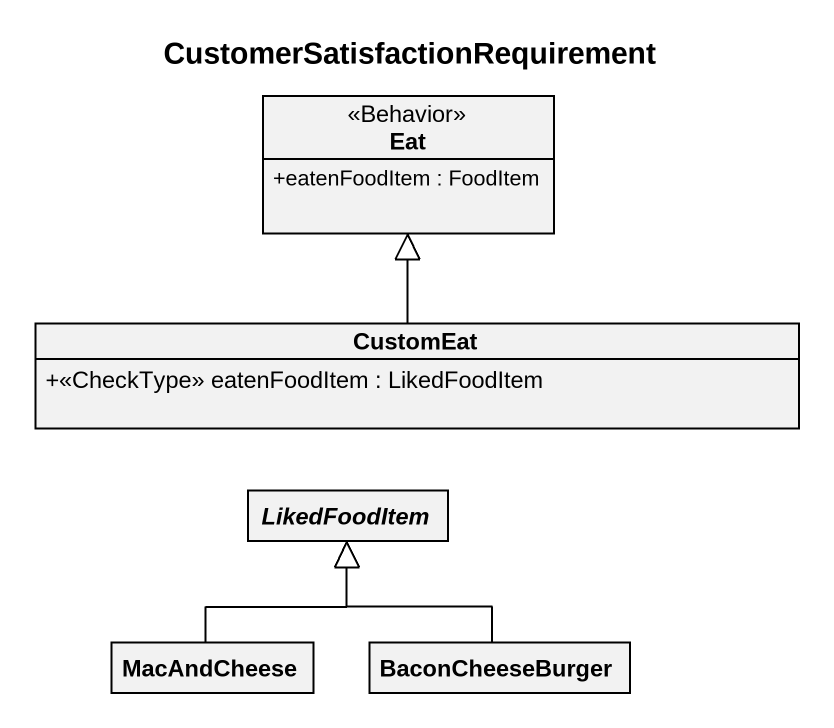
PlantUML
@startuml
title CustomerSatisfactionRequirement
hide circle
hide empty members
skinparam classAttributeIconSize 0
class Eat <<Behavior>> {
  +eatenFoodItem : FoodItem
}
class CustomEat {
  +<<CheckType>> eatenFoodItem : LikedFoodItem
}
abstract class LikedFoodItem
class MacAndCheese
class BaconCheeseBurger
CustomEat -up-|> Eat
MacAndCheese -up-|> LikedFoodItem
BaconCheeseBurger -up-|> LikedFoodItem
@enduml
